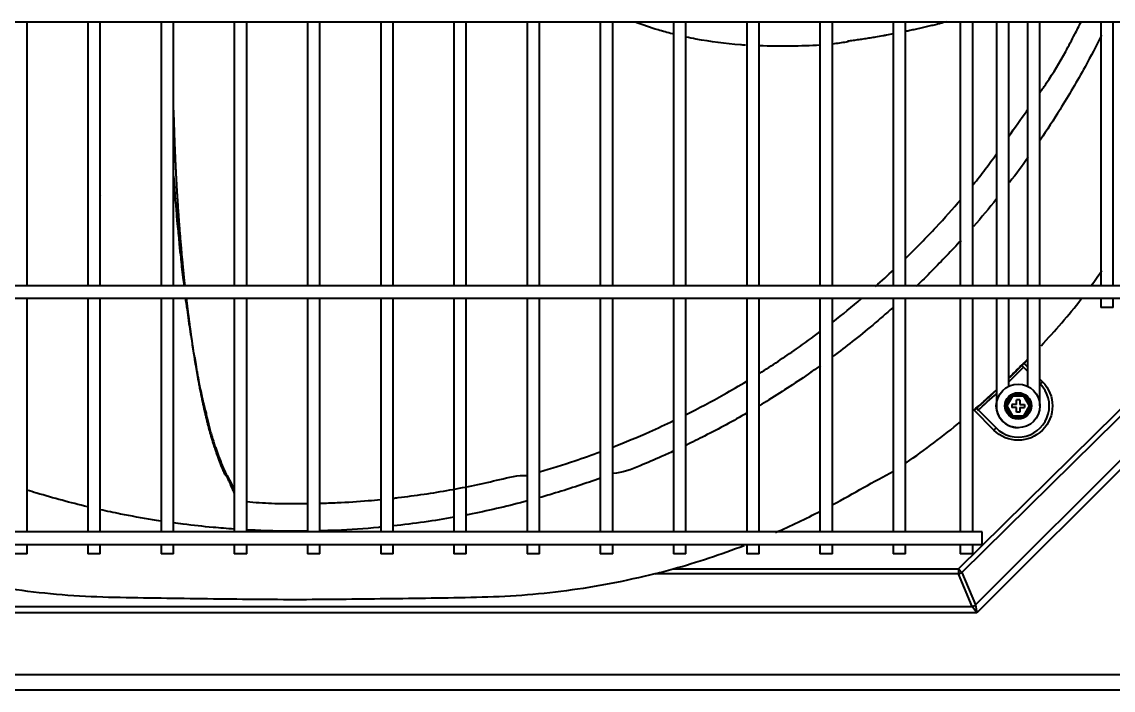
# Model space of a CAD drawing. Extents: x 58467 to 79089, y -33726 to -17391.
# Drawn here: x 72359.13 to 72394.16, y -20029.97 to -20008.5 of the extents above; entities that cross this region are included whole.
import ezdxf

# ---------------------------------------------------------------- set-up
doc = ezdxf.new("R2010")
doc.units = 0
doc.header["$LTSCALE"] = 100
doc.layers.add('+ENTE-ST-DOSEME USTU KONDDRENAJ', color=110, linetype='DOSEMEUSTUKONDENSDRENAJ_LINE', lineweight=40)
doc.linetypes.add('DOSEMEUSTUKONDENSDRENAJ_LINE', pattern='A,300,-40,["CD",Standard,S=15,R=0,X=-35,Y=-7.5],0', length=340)

# ---------------------------------------------------------------- blocks, each defined once
blk = doc.blocks.new('MAGAZA')
at = {"color": 3}
for p, q in [((54065.897, -32709.586, -3.539), (54184.259, -32709.586, -3.539)), ((54147.107, -32718.064, -3.539), (54147.107, -32709.585, -3.539)), ((54149.058, -32709.585, -3.539), (54149.058, -32718.064, -3.539)), ((54149.458, -32718.064, -3.539), (54149.458, -32709.585, -3.539)), ((54151.408, -32709.585, -3.539), (54151.408, -32718.064, -3.539)), ((54151.808, -32718.064, -3.539), (54151.808, -32709.585, -3.539)), ((54153.757, -32709.585, -3.539), (54153.757, -32718.064, -3.539)), ((54154.157, -32718.064, -3.539), (54154.157, -32709.585, -3.539)), ((54156.107, -32709.585, -3.539), (54156.107, -32718.064, -3.539)), ((54156.507, -32718.064, -3.539), (54156.507, -32709.585, -3.539)), ((54158.457, -32709.585, -3.539), (54158.457, -32718.064, -3.539)), ((54158.856, -32718.064, -3.539), (54158.856, -32709.585, -3.539)), ((54160.806, -32709.585, -3.539), (54160.806, -32718.064, -3.539)), ((54161.206, -32718.064, -3.539), (54161.206, -32709.585, -3.539)), ((54163.156, -32709.585, -3.539), (54163.156, -32718.064, -3.539)), ((54163.556, -32718.064, -3.539), (54163.556, -32709.585, -3.539)), ((54165.505, -32709.585, -3.539), (54165.505, -32718.064, -3.539)), ((54165.905, -32718.064, -3.539), (54165.905, -32709.585, -3.539)), ((54167.855, -32709.585, -3.539), (54167.855, -32718.064, -3.539)), ((54168.255, -32718.064, -3.539), (54168.255, -32709.585, -3.539)), ((54170.205, -32709.585, -3.539), (54170.205, -32718.064, -3.539)), ((54170.605, -32718.064, -3.539), (54170.605, -32709.585, -3.539)), ((54172.554, -32709.585, -3.539), (54172.554, -32718.064, -3.539)), ((54172.954, -32718.064, -3.539), (54172.954, -32709.585, -3.539)), ((54174.904, -32709.585, -3.539), (54174.904, -32718.064, -3.539)), ((54175.304, -32718.064, -3.539), (54175.304, -32709.585, -3.539)), ((54177.061, -32709.585, -3.539), (54177.061, -32718.064, -3.539)), ((54177.46, -32718.064, -3.539), (54177.46, -32709.585, -3.539)), ((54178.218, -32709.586, -3.539), (54178.218, -32718.065, -3.539)), ((54178.618, -32718.065, -3.539), (54178.618, -32709.586, -3.539)), ((54179.217, -32709.586, -3.539), (54179.217, -32718.064, -3.539)), ((54179.617, -32718.064, -3.539), (54179.617, -32709.586, -3.539)), ((54181.567, -32709.586, -3.539), (54181.567, -32718.065, -3.539)), ((54181.967, -32718.065, -3.539), (54181.967, -32709.586, -3.539)), ((54149.458, -32715.154, -3.539), (54149.47, -32715.132, -3.539)), ((54184.259, -32718.065, -3.539), (54065.897, -32718.065, -3.539)), ((54065.897, -32718.465, -3.539), (54184.259, -32718.465, -3.539)), ((54147.107, -32725.969, -3.539), (54147.107, -32718.464, -3.539)), ((54149.058, -32718.464, -3.539), (54149.058, -32725.969, -3.539)), ((54149.458, -32725.969, -3.539), (54149.458, -32718.464, -3.539)), ((54151.408, -32718.464, -3.539), (54151.408, -32725.969, -3.539)), ((54151.808, -32725.969, -3.539), (54151.808, -32718.464, -3.539)), ((54153.757, -32718.464, -3.539), (54153.757, -32725.969, -3.539)), ((54154.157, -32725.969, -3.539), (54154.157, -32718.464, -3.539)), ((54156.107, -32718.464, -3.539), (54156.107, -32725.969, -3.539)), ((54156.507, -32725.969, -3.539), (54156.507, -32718.464, -3.539)), ((54158.457, -32718.464, -3.539), (54158.457, -32725.969, -3.539)), ((54158.856, -32725.969, -3.539), (54158.856, -32718.464, -3.539)), ((54160.806, -32718.464, -3.539), (54160.806, -32725.969, -3.539)), ((54161.206, -32725.969, -3.539), (54161.206, -32718.464, -3.539)), ((54163.156, -32718.464, -3.539), (54163.156, -32725.969, -3.539)), ((54163.556, -32725.969, -3.539), (54163.556, -32718.464, -3.539)), ((54165.505, -32718.464, -3.539), (54165.505, -32725.969, -3.539)), ((54165.905, -32725.969, -3.539), (54165.905, -32718.464, -3.539)), ((54167.855, -32718.464, -3.539), (54167.855, -32725.969, -3.539)), ((54168.255, -32725.969, -3.539), (54168.255, -32718.464, -3.539)), ((54170.205, -32718.464, -3.539), (54170.205, -32725.969, -3.539)), ((54170.605, -32725.969, -3.539), (54170.605, -32718.464, -3.539)), ((54172.554, -32718.464, -3.539), (54172.554, -32725.969, -3.539)), ((54172.954, -32725.969, -3.539), (54172.954, -32718.464, -3.539)), ((54174.904, -32718.472, -3.539), (54174.893, -32718.465, -3.539)), ((54174.904, -32718.464, -3.539), (54174.904, -32725.969, -3.539)), ((54175.304, -32725.969, -3.539), (54175.304, -32718.464, -3.539)), ((54177.061, -32718.464, -3.539), (54177.061, -32725.969, -3.539)), ((54177.46, -32725.969, -3.539), (54177.46, -32718.464, -3.539)), ((54178.218, -32718.465, -3.539), (54178.218, -32719.599, -3.539)), ((54178.618, -32719.599, -3.539), (54178.618, -32718.465, -3.539)), ((54179.217, -32718.464, -3.539), (54179.217, -32719.599, -3.539)), ((54179.617, -32719.599, -3.539), (54179.617, -32718.464, -3.539)), ((54181.567, -32718.465, -3.539), (54181.567, -32718.765, -3.539)), ((54181.967, -32718.765, -3.539), (54181.967, -32718.465, -3.539)), ((54181.967, -32718.765, -3.539), (54181.567, -32718.765, -3.539)), ((54178.218, -32719.29, -3.539), (54178.218, -32720.752, -3.539)), ((54178.618, -32720.752, -3.539), (54178.618, -32719.29, -3.539)), ((54179.217, -32719.599, -3.539), (54179.217, -32719.882, -3.539)), ((54179.217, -32719.882, -3.539), (54179.217, -32720.247, -3.539)), ((54179.617, -32719.882, -3.539), (54179.617, -32719.599, -3.539)), ((54179.617, -32720.247, -3.539), (54179.617, -32719.882, -3.539)), ((54177.004, -32727.158, -3.539), (54184.247, -32720.01, -3.539)), ((54184.357, -32720.12, -3.539), (54177.114, -32727.268, -3.539)), ((54179.217, -32720.247, -3.539), (54179.217, -32720.53, -3.539)), ((54179.217, -32720.247, -3.539), (54179.217, -32720.247, -3.539)), ((54179.217, -32720.247, -3.539), (54179.217, -32720.247, -3.539)), ((54179.617, -32720.247, -3.539), (54179.617, -32720.247, -3.539)), ((54179.617, -32720.53, -3.539), (54179.617, -32720.247, -3.539)), ((54177.548, -32728.316, -3.539), (54185.314, -32720.553, -3.539)), ((54185.571, -32720.596, -3.539), (54177.59, -32728.573, -3.539)), ((54178.218, -32720.53, -3.539), (54178.218, -32721.906, -3.539)), ((54178.618, -32721.29, -3.539), (54178.618, -32720.53, -3.539)), ((54179.217, -32720.808, -3.539), (54179.032, -32720.624, -3.539)), ((54179.102, -32720.552, -3.539), (54179.217, -32720.667, -3.539)), ((54179.217, -32720.53, -3.539), (54179.217, -32721.29, -3.539)), ((54179.617, -32721.921, -3.539), (54179.617, -32720.53, -3.539)), ((54179.617, -32721.067, -3.539), (54179.695, -32721.145, -3.539)), ((54179.624, -32721.216, -3.539), (54179.617, -32721.209, -3.539)), ((54179.695, -32721.145, -3.539), (54179.624, -32721.216, -3.539)), ((54178.492, -32721.923, -3.539), (54178.705, -32721.555, -3.539)), ((54178.734, -32721.605, -3.539), (54178.55, -32721.923, -3.539)), ((54178.705, -32721.555, -3.539), (54179.13, -32721.555, -3.539)), ((54178.734, -32721.605, -3.539), (54178.705, -32721.555, -3.539)), ((54179.101, -32721.605, -3.539), (54178.734, -32721.605, -3.539)), ((54179.13, -32721.555, -3.539), (54179.101, -32721.605, -3.539)), ((54179.285, -32721.923, -3.539), (54179.101, -32721.605, -3.539)), ((54179.13, -32721.555, -3.539), (54179.342, -32721.923, -3.539)), ((54177.578, -32721.998, -3.539), (54178.21, -32722.63, -3.539)), ((54178.705, -32722.291, -3.539), (54178.492, -32721.923, -3.539)), ((54178.55, -32721.923, -3.539), (54178.492, -32721.923, -3.539)), ((54178.55, -32721.923, -3.539), (54178.734, -32722.241, -3.539)), ((54178.717, -32721.873, -3.539), (54178.717, -32721.973, -3.539)), ((54178.867, -32721.873, -3.539), (54178.717, -32721.873, -3.539)), ((54178.867, -32721.973, -3.539), (54178.717, -32721.973, -3.539)), ((54178.967, -32721.723, -3.539), (54178.867, -32721.723, -3.539)), ((54178.867, -32721.873, -3.539), (54178.867, -32721.723, -3.539)), ((54178.867, -32722.123, -3.539), (54178.867, -32721.973, -3.539)), ((54178.967, -32721.723, -3.539), (54178.967, -32721.873, -3.539)), ((54178.967, -32721.873, -3.539), (54179.117, -32721.873, -3.539)), ((54178.967, -32721.973, -3.539), (54178.967, -32722.123, -3.539)), ((54178.967, -32721.973, -3.539), (54179.117, -32721.973, -3.539)), ((54179.101, -32722.241, -3.539), (54179.285, -32721.923, -3.539)), ((54179.117, -32721.873, -3.539), (54179.117, -32721.973, -3.539)), ((54179.342, -32721.923, -3.539), (54179.13, -32722.291, -3.539)), ((54179.342, -32721.923, -3.539), (54179.285, -32721.923, -3.539)), ((54178.14, -32722.7, -3.539), (54177.503, -32722.063, -3.539)), ((54178.734, -32722.241, -3.539), (54178.705, -32722.291, -3.539)), ((54179.13, -32722.291, -3.539), (54178.705, -32722.291, -3.539)), ((54178.734, -32722.241, -3.539), (54179.101, -32722.241, -3.539)), ((54178.967, -32722.123, -3.539), (54178.867, -32722.123, -3.539)), ((54179.13, -32722.291, -3.539), (54179.101, -32722.241, -3.539)), ((54178.14, -32722.7, -3.539), (54178.21, -32722.63, -3.539)), ((54177.76, -32725.969, -3.539), (54072.305, -32725.969, -3.539)), ((54177.76, -32726.169, -3.539), (54177.76, -32725.969, -3.539)), ((54177.76, -32726.369, -3.539), (54177.76, -32726.169, -3.539)), ((54072.305, -32726.369, -3.539), (54177.76, -32726.369, -3.539)), ((54147.107, -32726.669, -3.539), (54147.107, -32726.369, -3.539)), ((54149.058, -32726.369, -3.539), (54149.058, -32726.669, -3.539)), ((54149.458, -32726.669, -3.539), (54149.458, -32726.369, -3.539)), ((54151.408, -32726.369, -3.539), (54151.408, -32726.669, -3.539)), ((54151.808, -32726.669, -3.539), (54151.808, -32726.369, -3.539)), ((54153.757, -32726.369, -3.539), (54153.757, -32726.669, -3.539)), ((54154.157, -32726.669, -3.539), (54154.157, -32726.369, -3.539)), ((54156.107, -32726.369, -3.539), (54156.107, -32726.669, -3.539)), ((54156.507, -32726.669, -3.539), (54156.507, -32726.369, -3.539)), ((54158.457, -32726.369, -3.539), (54158.457, -32726.669, -3.539)), ((54158.856, -32726.669, -3.539), (54158.856, -32726.369, -3.539)), ((54160.806, -32726.369, -3.539), (54160.806, -32726.669, -3.539)), ((54161.206, -32726.669, -3.539), (54161.206, -32726.369, -3.539)), ((54163.156, -32726.369, -3.539), (54163.156, -32726.669, -3.539)), ((54163.556, -32726.669, -3.539), (54163.556, -32726.369, -3.539)), ((54165.505, -32726.369, -3.539), (54165.505, -32726.669, -3.539)), ((54165.905, -32726.669, -3.539), (54165.905, -32726.369, -3.539)), ((54167.855, -32726.369, -3.539), (54167.855, -32726.669, -3.539)), ((54168.255, -32726.669, -3.539), (54168.255, -32726.369, -3.539)), ((54170.205, -32726.369, -3.539), (54170.205, -32726.669, -3.539)), ((54170.605, -32726.669, -3.539), (54170.605, -32726.369, -3.539)), ((54172.554, -32726.369, -3.539), (54172.554, -32726.669, -3.539)), ((54172.954, -32726.669, -3.539), (54172.954, -32726.369, -3.539)), ((54174.904, -32726.369, -3.539), (54174.904, -32726.669, -3.539)), ((54175.304, -32726.669, -3.539), (54175.304, -32726.369, -3.539)), ((54177.061, -32726.369, -3.539), (54177.061, -32726.669, -3.539)), ((54177.46, -32726.669, -3.539), (54177.46, -32726.369, -3.539)), ((54147.107, -32726.669, -3.539), (54146.707, -32726.669, -3.539)), ((54149.458, -32726.669, -3.539), (54149.058, -32726.669, -3.539)), ((54151.808, -32726.669, -3.539), (54151.408, -32726.669, -3.539)), ((54154.157, -32726.669, -3.539), (54153.757, -32726.669, -3.539)), ((54156.507, -32726.669, -3.539), (54156.107, -32726.669, -3.539)), ((54158.856, -32726.669, -3.539), (54158.457, -32726.669, -3.539)), ((54161.206, -32726.669, -3.539), (54160.806, -32726.669, -3.539)), ((54163.556, -32726.669, -3.539), (54163.156, -32726.669, -3.539)), ((54165.905, -32726.669, -3.539), (54165.505, -32726.669, -3.539)), ((54168.255, -32726.669, -3.539), (54167.855, -32726.669, -3.539)), ((54170.605, -32726.669, -3.539), (54170.205, -32726.669, -3.539)), ((54172.954, -32726.669, -3.539), (54172.554, -32726.669, -3.539)), ((54175.304, -32726.669, -3.539), (54174.904, -32726.669, -3.539)), ((54177.46, -32726.669, -3.539), (54177.061, -32726.669, -3.539)), ((54167.842, -32727.158, -3.539), (54177.004, -32727.158, -3.539)), ((54177.004, -32727.158, -3.539), (54177.004, -32727.314, -3.539)), ((54177.004, -32727.158, -3.539), (54177.114, -32727.268, -3.539)), ((54177.114, -32727.268, -3.539), (54177.548, -32728.316, -3.539)), ((54177.004, -32727.314, -3.539), (54167.257, -32727.314, -3.539)), ((54177.438, -32728.361, -3.539), (54177.004, -32727.314, -3.539)), ((54177.548, -32728.316, -3.539), (54177.59, -32728.573, -3.539)), ((54177.59, -32728.573, -3.539), (54072.432, -32728.573, -3.539)), ((54072.585, -32728.361, -3.539), (54177.438, -32728.361, -3.539)), ((54177.59, -32728.573, -3.539), (54177.438, -32728.361, -3.539)), ((54067.032, -32730.552, -3.539), (54183.081, -32730.552, -3.539)), ((54183.081, -32731.052, -3.539), (54067.032, -32731.052, -3.539))]:
    blk.add_line(p, q, dxfattribs=at)
for radius in [0.7, 0.425, 0.425]:
    blk.add_circle((54178.917, -32721.923, -3.539), radius, dxfattribs=at)
at = {"color": 3, "extrusion": (0, 0, -1)}
blk.add_arc((-54178.917, -32721.923, 3.539), 1.1, 135, 315, dxfattribs=at)
at = {"color": 3}
blk.add_arc((54178.917, -32721.923, -3.539), 1, 225, 45, dxfattribs=at)
for centre in [(54177.004, -32727.158, -3.539), (54177.438, -32728.206, -3.539)]:
    blk.add_ellipse(centre, major_axis=(-0.203, -0.084), ratio=0.678598, start_param=1.296782, end_param=1.844811, dxfattribs=at)
for points, knots in [([(54167.818, -32709.973, -3.539), (54167.664, -32709.935, -3.539), (54167.263, -32709.824, -3.539), (54166.867, -32709.691, -3.539), (54166.625, -32709.599, -3.539)], [0, 0, 0, 0, 0.381371, 1, 1, 1, 1]), ([(54176.621, -32709.587, -3.539), (54176.553, -32709.604, -3.539), (54176.449, -32709.631, -3.539), (54176.286, -32709.672, -3.539), (54176.135, -32709.71, -3.539), (54175.962, -32709.751, -3.539), (54175.789, -32709.791, -3.539), (54175.616, -32709.83, -3.539), (54175.456, -32709.865, -3.539), (54175.353, -32709.887, -3.539), (54175.308, -32709.897, -3.539)], [0, 0, 0, 0, 0.15983, 0.246701, 0.377006, 0.507312, 0.637617, 0.767923, 0.898228, 1, 1, 1, 1]), ([(54179.62, -32711.853, -3.539), (54179.692, -32711.752, -3.539), (54179.987, -32711.329, -3.539), (54180.359, -32710.706, -3.539), (54180.708, -32710.042, -3.539), (54180.869, -32709.723, -3.539), (54180.935, -32709.589, -3.539)], [0, 0, 0, 0, 0.141815, 0.593329, 0.830923, 1, 1, 1, 1]), ([(54170.162, -32710.336, -3.539), (54170.108, -32710.333, -3.539), (54169.578, -32710.297, -3.539), (54168.94, -32710.214, -3.539), (54168.36, -32710.098, -3.539), (54168.253, -32710.075, -3.539)], [0, 0, 0, 0, 0.083564, 0.830141, 1, 1, 1, 1]), ([(54174.907, -32709.977, -3.539), (54174.835, -32709.991, -3.539), (54174.724, -32710.012, -3.539), (54174.534, -32710.046, -3.539), (54174.359, -32710.077, -3.539), (54174.161, -32710.109, -3.539), (54173.982, -32710.137, -3.539), (54173.8, -32710.164, -3.539), (54173.618, -32710.189, -3.539), (54173.497, -32710.204, -3.539), (54173.436, -32710.212, -3.539)], [0, 0, 0, 0, 0.150864, 0.231719, 0.393427, 0.514709, 0.635991, 0.757272, 0.878554, 1, 1, 1, 1]), ([(54181.593, -32710.015, -3.539), (54181.423, -32710.356, -3.539), (54181.002, -32711.165, -3.539), (54180.346, -32712.289, -3.539), (54179.844, -32713.061, -3.539), (54179.626, -32713.383, -3.539)], [0, 0, 0, 0, 0.29252, 0.701104, 1, 1, 1, 1]), ([(54172.56, -32710.337, -3.539), (54172.246, -32710.358, -3.539), (54171.593, -32710.371, -3.539), (54170.941, -32710.369, -3.539), (54170.604, -32710.357, -3.539)], [0, 0, 0, 0, 0.483114, 1, 1, 1, 1]), ([(54173.488, -32710.218, -3.539), (54173.459, -32710.224, -3.539), (54173.283, -32710.258, -3.539), (54173.107, -32710.284, -3.539), (54172.959, -32710.301, -3.539)], [0, 0, 0, 0, 0.168799, 1, 1, 1, 1]), ([(54151.808, -32712.424, -3.539), (54151.808, -32712.442, -3.539), (54151.809, -32712.494, -3.539), (54151.812, -32712.614, -3.539), (54151.816, -32712.765, -3.539), (54151.821, -32712.931, -3.539), (54151.826, -32713.079, -3.539), (54151.831, -32713.226, -3.539), (54151.836, -32713.39, -3.539), (54151.842, -32713.537, -3.539), (54151.848, -32713.701, -3.539), (54151.855, -32713.849, -3.539), (54151.862, -32714.015, -3.539), (54151.869, -32714.166, -3.539), (54151.876, -32714.317, -3.539), (54151.885, -32714.482, -3.539), (54151.892, -32714.628, -3.539), (54151.901, -32714.79, -3.539), (54151.91, -32714.935, -3.539), (54151.919, -32715.097, -3.539), (54151.929, -32715.258, -3.539), (54151.939, -32715.403, -3.539), (54151.95, -32715.565, -3.539), (54151.96, -32715.712, -3.539), (54151.972, -32715.876, -3.539), (54151.982, -32716.023, -3.539), (54151.993, -32716.168, -3.539), (54152.006, -32716.327, -3.539), (54152.019, -32716.484, -3.539), (54152.032, -32716.642, -3.539), (54152.046, -32716.799, -3.539), (54152.058, -32716.94, -3.539), (54152.072, -32717.097, -3.539), (54152.086, -32717.239, -3.539), (54152.101, -32717.398, -3.539), (54152.115, -32717.541, -3.539), (54152.129, -32717.683, -3.539), (54152.146, -32717.838, -3.539), (54152.159, -32717.965, -3.539), (54152.168, -32718.045, -3.539), (54152.17, -32718.064, -3.539)], [0, 0, 0, 0, 0.009218, 0.026414, 0.060805, 0.086598, 0.112391, 0.138185, 0.163978, 0.198369, 0.215565, 0.249956, 0.275749, 0.301542, 0.327336, 0.353129, 0.38752, 0.404715, 0.439106, 0.4649, 0.490693, 0.525084, 0.54228, 0.576671, 0.602464, 0.628257, 0.65405, 0.679844, 0.714235, 0.740028, 0.765821, 0.800212, 0.817408, 0.851799, 0.877592, 0.903386, 0.929179, 0.954972, 0.989363, 1, 1, 1, 1]), ([(54178.618, -32713.264, -3.539), (54178.807, -32712.992, -3.539), (54179.005, -32712.706, -3.539), (54179.209, -32712.423, -3.539), (54179.217, -32712.411, -3.539)], [0, 0, 0, 0, 0.95904, 1, 1, 1, 1]), ([(54177.478, -32714.813, -3.539), (54177.608, -32714.651, -3.539), (54177.861, -32714.327, -3.539), (54178.104, -32713.994, -3.539), (54178.222, -32713.828, -3.539)], [0, 0, 0, 0, 0.50822, 1, 1, 1, 1]), ([(54151.808, -32714.539, -3.539), (54151.813, -32714.596, -3.539), (54151.827, -32714.743, -3.539), (54151.839, -32714.914, -3.539), (54151.846, -32715.088, -3.539), (54151.854, -32715.251, -3.539), (54151.882, -32715.462, -3.539), (54151.897, -32715.694, -3.539), (54151.911, -32715.912, -3.539), (54151.933, -32716.141, -3.539), (54151.962, -32716.38, -3.539), (54151.982, -32716.593, -3.539), (54151.994, -32716.773, -3.539), (54152.009, -32716.944, -3.539), (54152.045, -32717.161, -3.539), (54152.064, -32717.417, -3.539), (54152.087, -32717.644, -3.539), (54152.114, -32717.851, -3.539), (54152.133, -32717.983, -3.539), (54152.144, -32718.066, -3.539)], [0, 0, 0, 0, 0.05251, 0.142079, 0.177348, 0.206327, 0.265132, 0.339751, 0.382815, 0.429016, 0.527009, 0.615313, 0.649401, 0.678603, 0.742262, 0.822382, 0.868126, 0.917465, 1, 1, 1, 1]), ([(54175.323, -32717.165, -3.539), (54175.647, -32716.847, -3.539), (54176.243, -32716.237, -3.539), (54176.821, -32715.595, -3.539), (54177.082, -32715.29, -3.539)], [0, 0, 0, 0, 0.536431, 1, 1, 1, 1]), ([(54152.189, -32718.464, -3.539), (54152.191, -32718.483, -3.539), (54152.212, -32718.642, -3.539), (54152.252, -32718.846, -3.539), (54152.279, -32719.108, -3.539), (54152.312, -32719.358, -3.539), (54152.358, -32719.622, -3.539), (54152.393, -32719.845, -3.539), (54152.419, -32720.03, -3.539), (54152.445, -32720.198, -3.539), (54152.493, -32720.4, -3.539), (54152.527, -32720.612, -3.539), (54152.556, -32720.807, -3.539), (54152.59, -32721.007, -3.539), (54152.652, -32721.295, -3.539), (54152.696, -32721.528, -3.539), (54152.773, -32721.879, -3.539), (54152.837, -32722.083, -3.539), (54152.888, -32722.32, -3.539), (54152.928, -32722.5, -3.539), (54152.974, -32722.682, -3.539), (54153.018, -32722.829, -3.539), (54153.046, -32722.924, -3.539), (54153.073, -32723.015, -3.539), (54153.114, -32723.138, -3.539), (54153.174, -32723.318, -3.539), (54153.295, -32723.659, -3.539), (54153.447, -32724.033, -3.539), (54153.603, -32724.297, -3.539), (54153.692, -32724.476, -3.539), (54153.74, -32724.575, -3.539), (54153.755, -32724.614, -3.539), (54153.758, -32724.623, -3.539)], [0, 0, 0, 0, 0.008371, 0.069424, 0.094367, 0.121283, 0.179384, 0.232883, 0.253705, 0.270958, 0.305551, 0.345961, 0.367488, 0.389621, 0.435291, 0.515912, 0.532189, 0.589294, 0.613481, 0.639638, 0.667776, 0.697453, 0.714276, 0.72148, 0.744733, 0.767084, 0.80554, 0.900316, 0.940461, 0.976172, 0.994503, 1, 1, 1, 1]), ([(54152.215, -32718.465, -3.539), (54152.219, -32718.495, -3.539), (54152.229, -32718.585, -3.539), (54152.244, -32718.706, -3.539), (54152.262, -32718.857, -3.539), (54152.279, -32718.994, -3.539), (54152.299, -32719.147, -3.539), (54152.317, -32719.283, -3.539), (54152.335, -32719.418, -3.539), (54152.355, -32719.566, -3.539), (54152.374, -32719.698, -3.539), (54152.395, -32719.843, -3.539), (54152.412, -32719.959, -3.539), (54152.434, -32720.104, -3.539), (54152.454, -32720.234, -3.539), (54152.476, -32720.377, -3.539), (54152.497, -32720.506, -3.539), (54152.519, -32720.636, -3.539), (54152.541, -32720.765, -3.539), (54152.563, -32720.894, -3.539), (54152.583, -32721.007, -3.539), (54152.606, -32721.134, -3.539), (54152.626, -32721.244, -3.539), (54152.652, -32721.381, -3.539), (54152.674, -32721.49, -3.539), (54152.701, -32721.625, -3.539), (54152.723, -32721.733, -3.539), (54152.749, -32721.853, -3.539), (54152.772, -32721.959, -3.539), (54152.798, -32722.078, -3.539), (54152.826, -32722.197, -3.539), (54152.851, -32722.302, -3.539), (54152.877, -32722.407, -3.539), (54152.903, -32722.511, -3.539), (54152.93, -32722.614, -3.539), (54152.957, -32722.716, -3.539), (54152.985, -32722.816, -3.539), (54153.014, -32722.915, -3.539), (54153.042, -32723.011, -3.539), (54153.072, -32723.109, -3.539), (54153.103, -32723.205, -3.539), (54153.131, -32723.288, -3.539), (54153.159, -32723.37, -3.539), (54153.191, -32723.464, -3.539), (54153.224, -32723.555, -3.539), (54153.253, -32723.634, -3.539), (54153.283, -32723.712, -3.539), (54153.313, -32723.789, -3.539), (54153.347, -32723.875, -3.539), (54153.377, -32723.949, -3.539), (54153.407, -32724.022, -3.539), (54153.432, -32724.082, -3.539), (54153.458, -32724.143, -3.539), (54153.487, -32724.117, -3.539), (54153.515, -32724.183, -3.539), (54153.543, -32724.249, -3.539), (54153.566, -32724.3, -3.539), (54153.59, -32724.356, -3.539), (54153.61, -32724.401, -3.539), (54153.633, -32724.455, -3.539), (54153.651, -32724.496, -3.539), (54153.672, -32724.543, -3.539), (54153.69, -32724.585, -3.539), (54153.705, -32724.62, -3.539), (54153.721, -32724.657, -3.539), (54153.728, -32724.673, -3.539), (54153.73, -32724.678, -3.539)], [0, 0, 0, 0, 0.011806, 0.035618, 0.047525, 0.071337, 0.089197, 0.107056, 0.124916, 0.142775, 0.166588, 0.178494, 0.202307, 0.214213, 0.238026, 0.255886, 0.273745, 0.291605, 0.309464, 0.327324, 0.345183, 0.357089, 0.380902, 0.392808, 0.416621, 0.428527, 0.45234, 0.464246, 0.482106, 0.499965, 0.517825, 0.535684, 0.547591, 0.56545, 0.58331, 0.595216, 0.613075, 0.630935, 0.642841, 0.660701, 0.67856, 0.690467, 0.702373, 0.720232, 0.738092, 0.749998, 0.761905, 0.779764, 0.79167, 0.80953, 0.821436, 0.833343, 0.845249, 0.857155, 0.875015, 0.886921, 0.898827, 0.910734, 0.92264, 0.934546, 0.946453, 0.958359, 0.970265, 0.982172, 0.994078, 1, 1, 1, 1]), ([(54174.926, -32718.742, -3.539), (54174.915, -32718.751, -3.539), (54174.692, -32718.949, -3.539), (54174.254, -32719.327, -3.539), (54173.615, -32719.845, -3.539), (54173.188, -32720.172, -3.539), (54172.981, -32720.326, -3.539)], [0, 0, 0, 0, 0.017533, 0.356451, 0.69177, 1, 1, 1, 1]), ([(54170.613, -32720.878, -3.539), (54171.012, -32720.628, -3.539), (54171.668, -32720.193, -3.539), (54172.314, -32719.725, -3.539), (54172.566, -32719.536, -3.539)], [0, 0, 0, 0, 0.605389, 1, 1, 1, 1]), ([(54172.572, -32720.625, -3.539), (54172.47, -32720.698, -3.539), (54172.147, -32720.927, -3.539), (54171.596, -32721.3, -3.539), (54171.045, -32721.651, -3.539), (54170.719, -32721.85, -3.539), (54170.622, -32721.908, -3.539)], [0, 0, 0, 0, 0.160934, 0.509713, 0.854631, 1, 1, 1, 1]), ([(54168.259, -32722.2, -3.539), (54168.665, -32721.997, -3.539), (54169.318, -32721.651, -3.539), (54169.966, -32721.273, -3.539), (54170.211, -32721.125, -3.539)], [0, 0, 0, 0, 0.619127, 1, 1, 1, 1]), ([(54178.218, -32721.923, -3.539), (54178.218, -32721.984, -3.539), (54178.232, -32722.097, -3.539), (54178.308, -32722.291, -3.539), (54178.451, -32722.464, -3.539), (54178.638, -32722.573, -3.539), (54178.792, -32722.616, -3.539), (54178.879, -32722.622, -3.539), (54178.914, -32722.622, -3.539)], [0, 0, 0, 0, 0.164287, 0.313707, 0.566616, 0.76053, 0.902583, 1, 1, 1, 1]), ([(54170.221, -32722.146, -3.539), (54169.996, -32722.276, -3.539), (54169.544, -32722.53, -3.539), (54168.893, -32722.873, -3.539), (54168.465, -32723.085, -3.539), (54168.269, -32723.18, -3.539)], [0, 0, 0, 0, 0.352089, 0.704456, 1, 1, 1, 1]), ([(54165.906, -32723.244, -3.539), (54166.301, -32723.09, -3.539), (54166.953, -32722.819, -3.539), (54167.603, -32722.519, -3.539), (54167.859, -32722.396, -3.539)], [0, 0, 0, 0, 0.605591, 1, 1, 1, 1]), ([(54175.312, -32723.756, -3.539), (54175.316, -32723.754, -3.539), (54175.32, -32723.751, -3.539), (54175.927, -32723.333, -3.539), (54176.51, -32722.892, -3.539), (54177.074, -32722.426, -3.539)], [0, 0, 0, 0, 0.006395, 0.006395, 1, 1, 1, 1]), ([(54163.555, -32724.042, -3.539), (54163.932, -32723.932, -3.539), (54164.582, -32723.728, -3.539), (54165.233, -32723.498, -3.539), (54165.506, -32723.396, -3.539)], [0, 0, 0, 0, 0.58019, 1, 1, 1, 1]), ([(54167.869, -32723.369, -3.539), (54167.738, -32723.429, -3.539), (54167.378, -32723.593, -3.539), (54166.73, -32723.871, -3.539), (54166.207, -32724.078, -3.539), (54165.916, -32724.094, -3.539)], [0, 0, 0, 0, 0.204884, 0.559596, 1, 1, 1, 1]), ([(54158.857, -32724.886, -3.539), (54158.91, -32724.88, -3.539), (54159.518, -32724.81, -3.539), (54160.657, -32724.642, -3.539), (54162.036, -32724.353, -3.539), (54162.862, -32724.141, -3.539), (54163.155, -32724.155, -3.539)], [0, 0, 0, 0, 0.037241, 0.424432, 0.796492, 1, 1, 1, 1]), ([(54165.517, -32724.241, -3.539), (54165.04, -32724.412, -3.539), (54164.39, -32724.627, -3.539), (54163.733, -32724.819, -3.539), (54163.562, -32724.867, -3.539)], [0, 0, 0, 0, 0.74118, 1, 1, 1, 1]), ([(54149.05, -32725.163, -3.539), (54148.502, -32725.032, -3.539), (54147.852, -32724.857, -3.539), (54147.208, -32724.66, -3.539), (54147.104, -32724.627, -3.539)], [0, 0, 0, 0, 0.838104, 1, 1, 1, 1]), ([(54154.158, -32724.996, -3.539), (54154.426, -32725.021, -3.539), (54154.983, -32725.059, -3.539), (54155.629, -32725.063, -3.539), (54156.011, -32725.059, -3.539), (54156.108, -32725.057, -3.539)], [0, 0, 0, 0, 0.406262, 0.849224, 1, 1, 1, 1]), ([(54156.509, -32725.049, -3.539), (54156.693, -32725.044, -3.539), (54157.212, -32725.026, -3.539), (54157.86, -32724.983, -3.539), (54158.325, -32724.941, -3.539), (54158.457, -32724.928, -3.539)], [0, 0, 0, 0, 0.282463, 0.794994, 1, 1, 1, 1]), ([(54163.164, -32724.976, -3.539), (54162.579, -32725.132, -3.539), (54161.927, -32725.284, -3.539), (54161.271, -32725.413, -3.539), (54161.208, -32725.425, -3.539)], [0, 0, 0, 0, 0.904429, 1, 1, 1, 1]), ([(54151.402, -32725.621, -3.539), (54151.311, -32725.607, -3.539), (54150.879, -32725.539, -3.539), (54150.228, -32725.422, -3.539), (54149.671, -32725.304, -3.539), (54149.452, -32725.256, -3.539)], [0, 0, 0, 0, 0.138987, 0.661876, 1, 1, 1, 1]), ([(54160.81, -32725.499, -3.539), (54160.494, -32725.555, -3.539), (54159.844, -32725.66, -3.539), (54159.192, -32725.742, -3.539), (54158.858, -32725.778, -3.539)], [0, 0, 0, 0, 0.489245, 1, 1, 1, 1]), ([(54153.755, -32725.88, -3.539), (54153.529, -32725.864, -3.539), (54152.983, -32725.82, -3.539), (54152.332, -32725.749, -3.539), (54151.909, -32725.693, -3.539), (54151.803, -32725.679, -3.539)], [0, 0, 0, 0, 0.346789, 0.837259, 1, 1, 1, 1]), ([(54158.457, -32725.819, -3.539), (54158.438, -32725.821, -3.539), (54157.96, -32725.866, -3.539), (54157.31, -32725.913, -3.539), (54156.679, -32725.932, -3.539), (54156.507, -32725.935, -3.539)], [0, 0, 0, 0, 0.030504, 0.735974, 1, 1, 1, 1]), ([(54155.737, -32725.948, -3.539), (54155.453, -32725.946, -3.539), (54154.926, -32725.941, -3.539), (54154.399, -32725.918, -3.539), (54154.155, -32725.905, -3.539)], [0, 0, 0, 0, 0.537477, 1, 1, 1, 1]), ([(54155.707, -32728.149, -3.539), (54154.71, -32728.143, -3.539), (54153.713, -32728.133, -3.539), (54152.217, -32728.114, -3.539), (54151.719, -32728.106, -3.539), (54150.722, -32728.09, -3.539), (54150.224, -32728.083, -3.539), (54149.227, -32728.058, -3.539), (54148.728, -32728.034, -3.539), (54147.738, -32727.953, -3.539), (54147.249, -32727.898, -3.539), (54145.794, -32727.69, -3.539), (54144.842, -32727.496, -3.539), (54143.907, -32727.249, -3.539)], [0, 0, 0, 0, 0.25, 0.25, 0.375, 0.375, 0.5, 0.5, 0.625, 0.625, 0.75, 0.75, 1, 1, 1, 1]), ([(54167.257, -32727.314, -3.539), (54166.32, -32727.551, -3.539), (54165.375, -32727.732, -3.539), (54163.944, -32727.923, -3.539), (54163.465, -32727.973, -3.539), (54162.503, -32728.045, -3.539), (54162.019, -32728.064, -3.539), (54160.565, -32728.096, -3.539), (54159.593, -32728.109, -3.539), (54157.651, -32728.133, -3.539), (54156.679, -32728.143, -3.539), (54155.707, -32728.149, -3.539)], [0, 0, 0, 0, 0.25, 0.25, 0.375, 0.375, 0.5, 0.5, 0.75, 0.75, 1, 1, 1, 1])]:
    blk.add_open_spline(points, degree=3, knots=knots, dxfattribs=at)
for points in [[(54179.242, -32713.934, -3.539), (54179.047, -32714.208, -3.539), (54178.847, -32714.478, -3.539), (54178.642, -32714.745, -3.539)], [(54178.227, -32715.274, -3.539), (54177.986, -32715.575, -3.539), (54177.738, -32715.871, -3.539), (54177.484, -32716.161, -3.539)], [(54177.085, -32716.605, -3.539), (54176.779, -32716.937, -3.539), (54176.465, -32717.261, -3.539), (54176.151, -32717.586, -3.539)], [(54174.342, -32718.082, -3.539), (54174.538, -32717.908, -3.539), (54174.731, -32717.73, -3.539), (54174.922, -32717.55, -3.539)], [(54176.151, -32717.586, -3.539), (54175.982, -32717.753, -3.539), (54175.812, -32717.919, -3.539), (54175.641, -32718.084, -3.539)], [(54181.255, -32718.066, -3.539), (54181.373, -32717.904, -3.539), (54181.489, -32717.74, -3.539), (54181.601, -32717.575, -3.539)], [(54172.968, -32719.228, -3.539), (54173.28, -32718.985, -3.539), (54173.588, -32718.734, -3.539), (54173.892, -32718.475, -3.539)], [(54179.651, -32719.993, -3.539), (54180.107, -32719.511, -3.539), (54180.537, -32719.009, -3.539), (54180.939, -32718.488, -3.539)], [(54178.62, -32721.036, -3.539), (54178.764, -32720.895, -3.539), (54178.906, -32720.753, -3.539), (54179.046, -32720.609, -3.539)], [(54178.62, -32721.036, -3.539), (54178.759, -32720.9, -3.539), (54178.896, -32720.763, -3.539), (54179.032, -32720.624, -3.539)], [(54178.631, -32721.014, -3.539), (54178.791, -32720.858, -3.539), (54178.948, -32720.7, -3.539), (54179.104, -32720.54, -3.539)], [(54179.032, -32720.624, -3.539), (54179.056, -32720.6, -3.539), (54179.079, -32720.576, -3.539), (54179.102, -32720.552, -3.539)], [(54179.102, -32720.552, -3.539), (54179.119, -32720.534, -3.539), (54179.137, -32720.516, -3.539), (54179.154, -32720.498, -3.539)], [(54179.154, -32720.498, -3.539), (54179.179, -32720.474, -3.539), (54179.204, -32720.449, -3.539), (54179.228, -32720.425, -3.539)], [(54178.63, -32721.137, -3.539), (54178.79, -32720.982, -3.539), (54178.948, -32720.825, -3.539), (54179.103, -32720.665, -3.539)], [(54177.464, -32722.084, -3.539), (54177.724, -32721.86, -3.539), (54177.981, -32721.63, -3.539), (54178.233, -32721.394, -3.539)], [(54177.563, -32722.011, -3.539), (54177.785, -32721.817, -3.539), (54178.005, -32721.619, -3.539), (54178.221, -32721.417, -3.539)], [(54177.578, -32721.998, -3.539), (54177.795, -32721.808, -3.539), (54178.01, -32721.615, -3.539), (54178.221, -32721.417, -3.539)], [(54177.616, -32722.071, -3.539), (54177.824, -32721.89, -3.539), (54178.029, -32721.705, -3.539), (54178.231, -32721.517, -3.539)], [(54177.503, -32722.063, -3.539), (54177.528, -32722.041, -3.539), (54177.553, -32722.02, -3.539), (54177.578, -32721.998, -3.539)], [(54172.97, -32725.092, -3.539), (54173.637, -32724.734, -3.539), (54174.288, -32724.344, -3.539), (54174.918, -32724.022, -3.539)], [(54153.739, -32724.698, -3.539), (54153.746, -32724.71, -3.539), (54153.752, -32724.722, -3.539), (54153.759, -32724.733, -3.539)], [(54171.125, -32725.99, -3.539), (54171.615, -32725.776, -3.539), (54172.098, -32725.546, -3.539), (54172.575, -32725.3, -3.539)], [(54156.107, -32725.943, -3.539), (54155.984, -32725.945, -3.539), (54155.86, -32725.946, -3.539), (54155.737, -32725.948, -3.539)], [(54167.842, -32727.158, -3.539), (54168.618, -32726.941, -3.539), (54169.379, -32726.689, -3.539), (54170.126, -32726.401, -3.539)], [(54167.257, -32727.314, -3.539), (54167.449, -32727.265, -3.539), (54167.646, -32727.213, -3.539), (54167.842, -32727.158, -3.539)]]:
    blk.add_open_spline(points, degree=3, dxfattribs=at)

msp = doc.modelspace()

# ---------------------------------------------------------------- block references
at = {"layer": '+ENTE-ST-DOSEME USTU KONDDRENAJ', "color": 3, "linetype": 'Continuous'}
msp.add_blockref('MAGAZA', (18212.194, 12701.082), dxfattribs=at)

doc.saveas('drawing.dxf')
